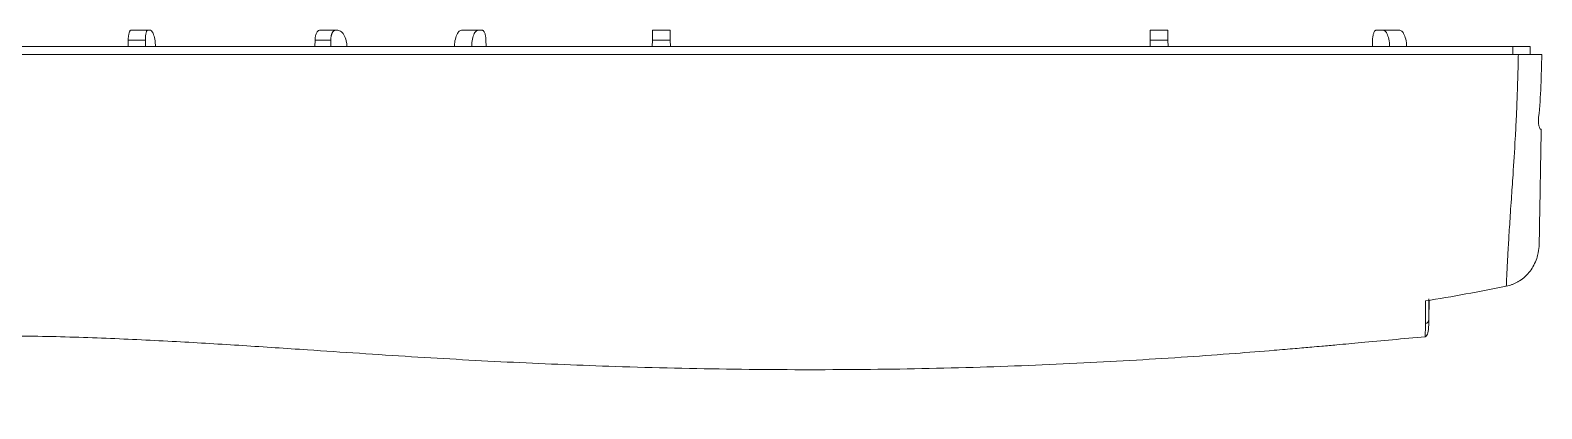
# Model space of a CAD drawing. Header units: inches. Extents: x 1424 to 4050, y 1126 to 1517.
# Drawn here: x 1983.3 to 2058.4, y 1274.4 to 1293.2 of the extents above; entities that cross this region are included whole.
import ezdxf

# ---------------------------------------------------------------- set-up
doc = ezdxf.new("R2010")
doc.units = ezdxf.units.IN
doc.header["$LTSCALE"] = 15

msp = doc.modelspace()

# ---------------------------------------------------------------- linework, layer by layer
at = {"color": 7, "linetype": 'Continuous', "lineweight": 15}
for p, q in [((1989.153, 1293.217), (1988.311, 1293.217)), ((1989.279, 1293.217), (1989.153, 1293.217)), ((1998.468, 1293.217), (1997.697, 1293.217)), ((1998.593, 1293.217), (1998.468, 1293.217)), ((2005.768, 1293.217), (2005.561, 1293.217)), ((2015.098, 1293.217), (2014.229, 1293.217)), ((2039.821, 1293.217), (2038.952, 1293.217)), ((2050.518, 1293.217), (2050.172, 1293.217)), ((1988.169, 1292.413), (1988.176, 1292.723)), ((1988.176, 1292.723), (1989.034, 1292.723)), ((1989.034, 1292.723), (1989.038, 1292.413)), ((1997.45, 1292.413), (1997.458, 1292.723)), ((1997.458, 1292.723), (1998.244, 1292.723)), ((1998.247, 1292.413), (1998.244, 1292.723)), ((2005.955, 1292.413), (2005.948, 1292.723)), ((2014.215, 1292.413), (2014.22, 1292.723)), ((2014.22, 1292.723), (2015.107, 1292.723)), ((2015.107, 1292.723), (2015.112, 1292.413)), ((2038.938, 1292.413), (2038.943, 1292.723)), ((2039.83, 1292.723), (2038.943, 1292.723)), ((2039.83, 1292.723), (2039.835, 1292.413)), ((2049.992, 1292.723), (2049.985, 1292.413)), ((2056.966, 1292.413), (2056.966, 1292.011)), ((2057.826, 1292.011), (2057.822, 1292.413)), ((2052.792, 1278.836), (2052.801, 1279.794))]:
    msp.add_line(p, q, dxfattribs=at)
msp.add_arc((2052.594, 1278.839), 0.198, 277.5467, 359.05542, dxfattribs=at)
for points, knots in [([(1988.176, 1292.723), (1988.177, 1292.744), (1988.178, 1292.786), (1988.182, 1292.847), (1988.19, 1292.918), (1988.201, 1292.997), (1988.219, 1293.075), (1988.24, 1293.139), (1988.263, 1293.184), (1988.287, 1293.212), (1988.303, 1293.216), (1988.311, 1293.217)], [0, 0, 0, 0, 0.079674, 0.15939, 0.240372, 0.368738, 0.500092, 0.628452, 0.759799, 0.879177, 1, 1, 1, 1]), ([(1989.153, 1293.217), (1989.147, 1293.216), (1989.137, 1293.215), (1989.122, 1293.203), (1989.104, 1293.18), (1989.084, 1293.14), (1989.066, 1293.076), (1989.05, 1292.998), (1989.04, 1292.91), (1989.034, 1292.817), (1989.034, 1292.755), (1989.034, 1292.723)], [0, 0, 0, 0, 0.079662, 0.159367, 0.240339, 0.368694, 0.500043, 0.628407, 0.759766, 0.879159, 1, 1, 1, 1]), ([(1989.536, 1292.413), (1989.532, 1292.48), (1989.521, 1292.675), (1989.465, 1292.944), (1989.378, 1293.173), (1989.312, 1293.202), (1989.279, 1293.217)], [0, 0, 0, 0, 0.146471, 0.430658, 0.714899, 1, 1, 1, 1]), ([(1997.458, 1292.723), (1997.458, 1292.744), (1997.46, 1292.786), (1997.467, 1292.847), (1997.479, 1292.918), (1997.5, 1292.997), (1997.531, 1293.075), (1997.569, 1293.139), (1997.61, 1293.184), (1997.653, 1293.212), (1997.682, 1293.216), (1997.697, 1293.217)], [0, 0, 0, 0, 0.079674, 0.15939, 0.240372, 0.368738, 0.500092, 0.628452, 0.759799, 0.879177, 1, 1, 1, 1]), ([(1998.244, 1292.723), (1998.245, 1292.747), (1998.245, 1292.792), (1998.251, 1292.858), (1998.261, 1292.919), (1998.274, 1292.975), (1998.289, 1293.026), (1998.306, 1293.07), (1998.325, 1293.108), (1998.345, 1293.14), (1998.366, 1293.165), (1998.387, 1293.186), (1998.408, 1293.2), (1998.429, 1293.21), (1998.449, 1293.216), (1998.462, 1293.217), (1998.468, 1293.217)], [0, 0, 0, 0, 0.0890073, 0.1753113, 0.2589117, 0.3398081, 0.4180002, 0.4934878, 0.5662706, 0.6363484, 0.7037209, 0.7683881, 0.8303497, 0.8896056, 0.9461557, 1, 1, 1, 1]), ([(1998.593, 1293.217), (1998.653, 1293.202), (1998.774, 1293.173), (1998.928, 1292.944), (1999.027, 1292.675), (1999.044, 1292.48), (1999.05, 1292.413)], [0, 0, 0, 0, 0.285101, 0.569343, 0.853527, 1, 1, 1, 1]), ([(2004.381, 1292.413), (2004.385, 1292.476), (2004.399, 1292.669), (2004.474, 1292.939), (2004.591, 1293.172), (2004.682, 1293.202), (2004.728, 1293.217)], [0, 0, 0, 0, 0.137572, 0.424728, 0.711941, 1, 1, 1, 1]), ([(2005.561, 1293.217), (2005.516, 1293.202), (2005.426, 1293.173), (2005.316, 1292.94), (2005.25, 1292.67), (2005.243, 1292.476), (2005.241, 1292.413)], [0, 0, 0, 0, 0.287082, 0.574261, 0.861488, 1, 1, 1, 1]), ([(2005.948, 1292.723), (2005.947, 1292.744), (2005.946, 1292.786), (2005.94, 1292.847), (2005.931, 1292.918), (2005.915, 1292.997), (2005.892, 1293.075), (2005.863, 1293.139), (2005.832, 1293.184), (2005.8, 1293.212), (2005.779, 1293.216), (2005.768, 1293.217)], [0, 0, 0, 0, 0.079674, 0.15939, 0.240372, 0.368738, 0.500092, 0.628452, 0.759799, 0.879177, 1, 1, 1, 1]), ([(2014.22, 1292.723), (2014.221, 1292.744), (2014.221, 1292.786), (2014.222, 1292.847), (2014.224, 1292.918), (2014.225, 1292.997), (2014.226, 1293.075), (2014.227, 1293.139), (2014.228, 1293.184), (2014.229, 1293.212), (2014.229, 1293.216), (2014.229, 1293.217)], [0, 0, 0, 0, 0.079674, 0.15939, 0.240372, 0.368738, 0.500092, 0.628452, 0.759799, 0.879177, 1, 1, 1, 1]), ([(2015.098, 1293.217), (2015.098, 1293.216), (2015.098, 1293.215), (2015.098, 1293.203), (2015.099, 1293.18), (2015.1, 1293.14), (2015.101, 1293.076), (2015.102, 1292.998), (2015.104, 1292.91), (2015.105, 1292.817), (2015.106, 1292.755), (2015.107, 1292.723)], [0, 0, 0, 0, 0.079662, 0.159367, 0.240339, 0.368694, 0.500043, 0.628407, 0.759766, 0.879159, 1, 1, 1, 1]), ([(2038.943, 1292.723), (2038.944, 1292.744), (2038.944, 1292.786), (2038.945, 1292.847), (2038.947, 1292.918), (2038.948, 1292.997), (2038.949, 1293.075), (2038.95, 1293.139), (2038.951, 1293.184), (2038.952, 1293.212), (2038.952, 1293.216), (2038.952, 1293.217)], [0, 0, 0, 0, 0.079674, 0.15939, 0.240372, 0.368738, 0.500092, 0.628452, 0.759799, 0.879177, 1, 1, 1, 1]), ([(2039.821, 1293.217), (2039.821, 1293.216), (2039.821, 1293.215), (2039.821, 1293.203), (2039.822, 1293.18), (2039.823, 1293.14), (2039.824, 1293.076), (2039.825, 1292.998), (2039.827, 1292.91), (2039.828, 1292.817), (2039.829, 1292.755), (2039.83, 1292.723)], [0, 0, 0, 0, 0.079662, 0.159367, 0.240339, 0.368694, 0.500043, 0.628407, 0.759766, 0.879159, 1, 1, 1, 1]), ([(2050.172, 1293.217), (2050.165, 1293.216), (2050.15, 1293.215), (2050.129, 1293.203), (2050.104, 1293.18), (2050.076, 1293.14), (2050.048, 1293.076), (2050.024, 1292.998), (2050.007, 1292.91), (2049.995, 1292.817), (2049.993, 1292.755), (2049.992, 1292.723)], [0, 0, 0, 0, 0.079662, 0.159367, 0.240339, 0.368694, 0.500043, 0.628407, 0.759766, 0.879159, 1, 1, 1, 1]), ([(2050.838, 1292.413), (2050.836, 1292.475), (2050.829, 1292.667), (2050.763, 1292.937), (2050.654, 1293.172), (2050.563, 1293.202), (2050.518, 1293.217)], [0, 0, 0, 0, 0.1346011, 0.4227528, 0.7109631, 1, 1, 1, 1]), ([(2051.342, 1293.217), (2051.388, 1293.202), (2051.479, 1293.172), (2051.596, 1292.938), (2051.671, 1292.668), (2051.684, 1292.475), (2051.688, 1292.413)], [0, 0, 0, 0, 0.2880719, 0.5762558, 0.8644945, 1, 1, 1, 1]), ([(2056.966, 1292.413), (2056.066, 1292.413), (2055.157, 1292.413), (2053.322, 1292.413), (2052.394, 1292.413), (2049.6, 1292.413), (2047.719, 1292.413), (2042.03, 1292.413), (2038.176, 1292.413), (2033.294, 1292.413), (2032.315, 1292.413), (2030.365, 1292.413), (2029.391, 1292.413), (2026.473, 1292.413), (2024.534, 1292.413), (2018.735, 1292.413), (2014.891, 1292.413), (2009.169, 1292.413), (2007.269, 1292.413), (2004.431, 1292.413), (2003.49, 1292.413), (2001.628, 1292.413), (2000.706, 1292.413), (1997.965, 1292.413), (1996.179, 1292.413), (1992.631, 1292.413), (1990.863, 1292.413), (1987.266, 1292.413), (1985.432, 1292.413), (1981.687, 1292.413), (1979.776, 1292.413), (1976.841, 1292.413), (1975.85, 1292.413), (1973.881, 1292.413), (1972.899, 1292.413), (1969.961, 1292.413), (1968.014, 1292.413), (1966.073, 1292.413)], [0, 0, 0, 0, 0.03125, 0.03125, 0.0625, 0.0625, 0.125, 0.125, 0.25, 0.25, 0.28125, 0.28125, 0.3125, 0.3125, 0.375, 0.375, 0.5, 0.5, 0.5625, 0.5625, 0.59375, 0.59375, 0.625, 0.625, 0.6875, 0.6875, 0.75, 0.75, 0.8125, 0.8125, 0.875, 0.875, 0.90625, 0.90625, 0.9375, 0.9375, 1, 1, 1, 1]), ([(2057.822, 1292.413), (2057.795, 1292.413), (2057.755, 1292.413), (2057.651, 1292.413), (2057.586, 1292.413), (2057.366, 1292.413), (2057.179, 1292.413), (2056.966, 1292.413)], [0, 0, 0, 0, 0.25, 0.25, 0.5, 0.5, 1, 1, 1, 1]), ([(1966.169, 1292.011), (1967.133, 1292.011), (1968.099, 1292.011), (1970.031, 1292.011), (1970.999, 1292.011), (1973.904, 1292.011), (1975.846, 1292.011), (1978.764, 1292.011), (1979.74, 1292.011), (1981.663, 1292.011), (1982.614, 1292.011), (1984.492, 1292.011), (1985.42, 1292.011), (1987.255, 1292.011), (1988.162, 1292.011), (1990.858, 1292.011), (1992.626, 1292.011), (1995.289, 1292.011), (1996.179, 1292.011), (1997.97, 1292.011), (1998.872, 1292.011), (2003.411, 1292.011), (2007.145, 1292.011), (2012.873, 1292.011), (2014.804, 1292.011), (2017.73, 1292.011), (2018.711, 1292.011), (2020.681, 1292.011), (2021.668, 1292.011), (2026.586, 1292.011), (2030.498, 1292.011), (2038.275, 1292.011), (2042.141, 1292.011), (2046.938, 1292.011), (2047.898, 1292.011), (2049.805, 1292.011), (2050.752, 1292.011), (2053.57, 1292.011), (2055.419, 1292.011), (2057.235, 1292.011)], [0, 0, 0, 0, 0.03125, 0.03125, 0.0625, 0.0625, 0.125, 0.125, 0.15625, 0.15625, 0.1875, 0.1875, 0.21875, 0.21875, 0.25, 0.25, 0.3125, 0.3125, 0.34375, 0.34375, 0.375, 0.375, 0.5, 0.5, 0.5625, 0.5625, 0.59375, 0.59375, 0.625, 0.625, 0.75, 0.75, 0.875, 0.875, 0.90625, 0.90625, 0.9375, 0.9375, 1, 1, 1, 1]), ([(2057.235, 1292.011), (2057.232, 1291.871), (2057.227, 1291.59), (2057.216, 1291.168), (2057.205, 1290.744), (2057.191, 1290.317), (2057.17, 1289.715), (2057.136, 1288.878), (2057.068, 1287.568), (2056.981, 1286.174), (2056.898, 1284.975), (2056.843, 1284.171), (2056.804, 1283.569), (2056.771, 1283.034), (2056.74, 1282.522), (2056.714, 1282.068), (2056.69, 1281.616), (2056.671, 1281.234), (2056.655, 1280.909), (2056.645, 1280.678), (2056.64, 1280.551), (2056.637, 1280.496)], [0, 0, 0, 0, 0.028456, 0.057086, 0.085893, 0.114886, 0.144079, 0.209374, 0.287624, 0.419354, 0.514538, 0.572244, 0.6256, 0.678584, 0.728196, 0.785254, 0.831369, 0.892478, 0.936631, 0.972433, 1, 1, 1, 1]), ([(2058.399, 1292.011), (2058.368, 1292.011), (2058.318, 1292.011), (2058.183, 1292.011), (2058.097, 1292.011), (2057.896, 1292.011), (2057.78, 1292.011), (2057.523, 1292.011), (2057.384, 1292.011), (2057.235, 1292.011)], [0, 0, 0, 0, 0.25, 0.25, 0.5, 0.5, 0.75, 0.75, 1, 1, 1, 1]), ([(2058.242, 1288.89), (2058.3, 1289.409), (2058.332, 1289.929), (2058.377, 1290.969), (2058.39, 1291.49), (2058.399, 1292.011)], [0, 0, 0, 0, 0.5, 0.5, 1, 1, 1, 1]), ([(2058.345, 1288.293), (2058.32, 1288.293), (2058.282, 1288.356), (2058.245, 1288.52), (2058.236, 1288.586), (2058.23, 1288.731), (2058.233, 1288.811), (2058.242, 1288.89)], [0, 0, 0, 0, 0.5, 0.5, 0.75, 0.75, 1, 1, 1, 1]), ([(2058.271, 1282.58), (2058.272, 1282.632), (2058.275, 1282.786), (2058.281, 1283.113), (2058.289, 1283.583), (2058.299, 1284.188), (2058.311, 1284.866), (2058.325, 1285.637), (2058.336, 1286.288), (2058.346, 1286.865), (2058.354, 1287.331), (2058.363, 1287.836), (2058.368, 1288.153), (2058.371, 1288.293)], [0, 0, 0, 0, 0.043545, 0.127076, 0.250879, 0.36788, 0.500058, 0.624351, 0.749054, 0.794748, 0.874255, 0.944674, 1, 1, 1, 1]), ([(2056.637, 1280.496), (2056.683, 1280.506), (2056.775, 1280.527), (2056.91, 1280.57), (2057.043, 1280.624), (2057.172, 1280.688), (2057.356, 1280.796), (2057.584, 1280.972), (2057.821, 1281.234), (2058.017, 1281.539), (2058.149, 1281.848), (2058.245, 1282.2), (2058.262, 1282.438), (2058.271, 1282.58)], [0, 0, 0, 0, 0.04893, 0.098488, 0.14858, 0.199102, 0.24995, 0.371927, 0.499824, 0.618954, 0.7497, 0.851358, 1, 1, 1, 1]), ([(2052.61, 1277.987), (2052.64, 1278.003), (2052.702, 1278.037), (2052.777, 1278.301), (2052.787, 1278.659), (2052.792, 1278.838)], [0, 0, 0, 0, 0.321412, 0.661102, 1, 1, 1, 1]), ([(1959.678, 1274.403), (1960.115, 1274.56), (1961.608, 1275.095), (1964.13, 1275.904), (1967.202, 1276.687), (1970.121, 1277.237), (1972.885, 1277.608), (1976.048, 1277.891), (1979.563, 1278.036), (1983.41, 1278.029), (1987.05, 1277.92), (1990.52, 1277.751), (1993.846, 1277.549), (1997.729, 1277.291), (2002.206, 1276.986), (2007.3, 1276.7), (2012.641, 1276.483), (2018.311, 1276.351), (2024.236, 1276.332), (2030.033, 1276.439), (2034.686, 1276.624), (2038.235, 1276.817), (2040.744, 1276.977), (2043.026, 1277.142), (2044.643, 1277.271), (2045.633, 1277.353), (2046.125, 1277.395), (2046.567, 1277.433), (2047.012, 1277.472), (2047.555, 1277.521), (2048.37, 1277.594), (2049.541, 1277.701), (2051.007, 1277.836), (2052.066, 1277.936), (2052.607, 1277.987)], [0, 0, 0, 0, 0.0148143, 0.0506161, 0.0840959, 0.1153611, 0.1448097, 0.1727219, 0.2165223, 0.2572633, 0.2962793, 0.3341188, 0.37001, 0.404979, 0.4611475, 0.5158031, 0.5700179, 0.6332424, 0.6977514, 0.7597335, 0.8179796, 0.8456867, 0.8725785, 0.8977514, 0.9182972, 0.9240734, 0.9293155, 0.9340256, 0.9382077, 0.9435644, 0.9516282, 0.9648872, 0.982065, 1, 1, 1, 1])]:
    msp.add_open_spline(points, degree=3, knots=knots, dxfattribs=at)
for points in [[(2004.728, 1293.217), (2005.005, 1293.217), (2005.283, 1293.217), (2005.561, 1293.217)], [(2050.518, 1293.217), (2050.793, 1293.217), (2051.068, 1293.217), (2051.342, 1293.217)], [(2058.371, 1288.293), (2058.371, 1288.293), (2058.362, 1288.293), (2058.345, 1288.293)], [(2052.617, 1279.76), (2053.962, 1279.98), (2055.302, 1280.225), (2056.637, 1280.496)], [(2052.62, 1278.643), (2052.624, 1278.901), (2052.625, 1279.263), (2052.617, 1279.76)], [(2052.792, 1278.836), (2052.795, 1279.08), (2052.795, 1279.417), (2052.788, 1279.873)]]:
    msp.add_open_spline(points, degree=3, dxfattribs=at)
at = {"color": 8, "linetype": 'Continuous', "lineweight": 15}
msp.add_open_spline([(2052.62, 1278.643), (2052.618, 1278.483), (2052.613, 1278.164), (2052.608, 1278.003), (2052.606, 1277.997), (2052.605, 1277.995)], degree=3, knots=[0, 0, 0, 0, 0.368887, 0.737089, 1, 1, 1, 1], dxfattribs=at)

doc.saveas('drawing.dxf')
